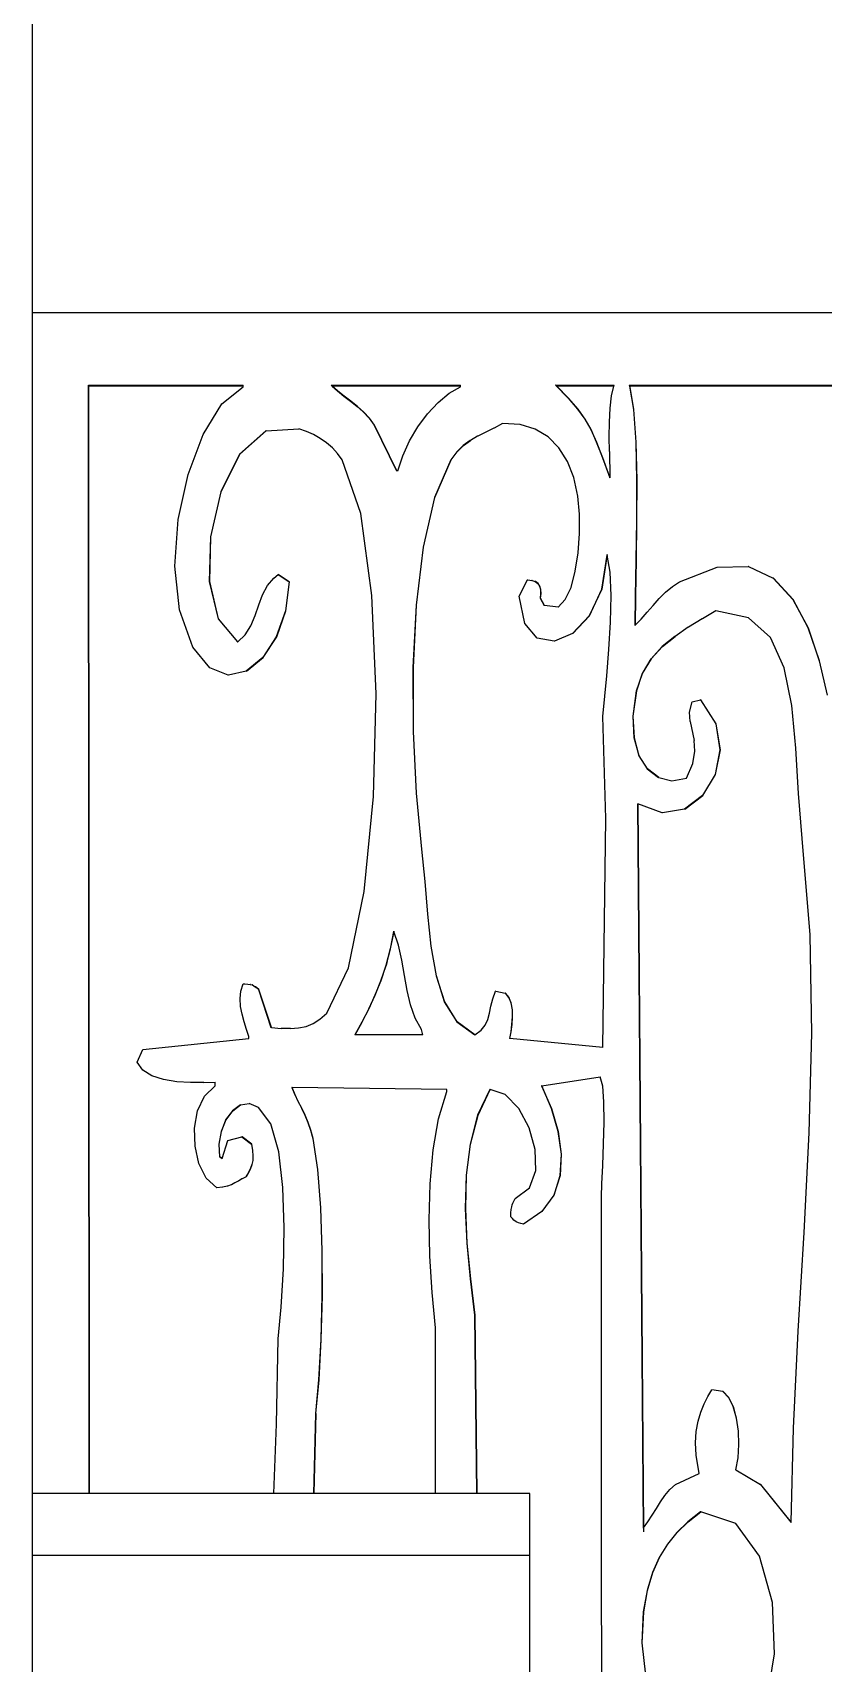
# Model space of a CAD drawing. Header units: inches. Extents: x 1397 to 20304, y -27267 to -746.
# Drawn here: x 14226.23 to 14232.6, y -21287.98 to -21274.86 of the extents above; entities that cross this region are included whole.
import ezdxf

# ---------------------------------------------------------------- set-up
doc = ezdxf.new("R2010")
doc.units = ezdxf.units.IN
doc.header["$LTSCALE"] = 17
doc.header["$MEASUREMENT"] = 0
doc.layers.add('25 BOT BAR', color=12, linetype='Continuous', lineweight=25)

msp = doc.modelspace()

# ---------------------------------------------------------------- linework, layer by layer
for p, q in [((14226.234, -21301.111), (14226.234, -21277.111)), ((14226.234, -21277.111), (14241.717, -21277.111)), ((14226.685, -21277.697), (14226.683, -21277.697)), ((14226.683, -21277.697), (14226.683, -21277.704)), ((14226.685, -21277.704), (14226.683, -21277.704)), ((14226.683, -21277.704), (14226.688, -21286.611)), ((14226.685, -21277.697), (14227.928, -21277.697)), ((14226.685, -21277.704), (14226.685, -21277.697)), ((14227.928, -21277.704), (14226.685, -21277.704)), ((14226.69, -21286.611), (14226.685, -21277.704)), ((14227.757, -21277.848), (14227.928, -21277.711)), ((14227.928, -21277.704), (14227.928, -21277.697)), ((14227.928, -21277.711), (14227.928, -21277.704)), ((14228.635, -21277.697), (14228.643, -21277.704)), ((14228.637, -21277.697), (14228.635, -21277.697)), ((14228.645, -21277.704), (14228.637, -21277.697)), ((14228.637, -21277.697), (14229.678, -21277.697)), ((14228.645, -21277.704), (14228.643, -21277.704)), ((14228.643, -21277.704), (14228.686, -21277.743)), ((14228.688, -21277.743), (14228.645, -21277.704)), ((14229.678, -21277.704), (14228.645, -21277.704)), ((14228.686, -21277.743), (14228.738, -21277.785)), ((14228.688, -21277.743), (14228.686, -21277.743)), ((14228.74, -21277.785), (14228.688, -21277.743)), ((14228.738, -21277.785), (14228.792, -21277.825)), ((14228.74, -21277.785), (14228.738, -21277.785)), ((14228.794, -21277.825), (14228.74, -21277.785)), ((14229.497, -21277.836), (14229.587, -21277.762)), ((14229.587, -21277.762), (14229.678, -21277.711)), ((14229.678, -21277.704), (14229.678, -21277.697)), ((14229.678, -21277.711), (14229.678, -21277.704)), ((14230.441, -21277.697), (14230.544, -21277.802)), ((14230.443, -21277.697), (14230.441, -21277.697)), ((14230.451, -21277.704), (14230.443, -21277.697)), ((14230.443, -21277.697), (14230.912, -21277.697)), ((14230.911, -21277.704), (14230.451, -21277.704)), ((14230.546, -21277.802), (14230.451, -21277.704)), ((14230.881, -21277.883), (14230.893, -21277.782)), ((14230.893, -21277.782), (14230.911, -21277.704)), ((14230.911, -21277.704), (14230.912, -21277.697)), ((14231.036, -21277.697), (14231.069, -21277.893)), ((14231.038, -21277.697), (14231.036, -21277.697)), ((14231.039, -21277.704), (14231.038, -21277.697)), ((14235.493, -21277.704), (14231.038, -21277.697)), ((14235.493, -21277.704), (14231.039, -21277.704)), ((14231.071, -21277.893), (14231.039, -21277.704)), ((14227.605, -21278.093), (14227.757, -21277.848)), ((14228.792, -21277.825), (14228.845, -21277.867)), ((14228.794, -21277.825), (14228.792, -21277.825)), ((14228.847, -21277.867), (14228.794, -21277.825)), ((14228.845, -21277.867), (14228.895, -21277.911)), ((14228.847, -21277.867), (14228.845, -21277.867)), ((14228.897, -21277.911), (14228.847, -21277.867)), ((14228.895, -21277.911), (14228.941, -21277.961)), ((14228.897, -21277.911), (14228.895, -21277.911)), ((14228.944, -21277.961), (14228.897, -21277.911)), ((14229.334, -21278.031), (14229.411, -21277.926)), ((14229.411, -21277.926), (14229.497, -21277.836)), ((14230.544, -21277.802), (14230.62, -21277.89)), ((14230.546, -21277.802), (14230.544, -21277.802)), ((14230.622, -21277.89), (14230.546, -21277.802)), ((14230.62, -21277.89), (14230.678, -21277.97)), ((14230.622, -21277.89), (14230.62, -21277.89)), ((14230.681, -21277.97), (14230.622, -21277.89)), ((14230.875, -21277.995), (14230.881, -21277.883)), ((14231.069, -21277.893), (14231.088, -21278.156)), ((14231.071, -21277.893), (14231.069, -21277.893)), ((14231.09, -21278.156), (14231.071, -21277.893)), ((14228.113, -21278.064), (14228.377, -21278.048)), ((14228.437, -21278.069), (14228.377, -21278.048)), ((14228.941, -21277.961), (14228.983, -21278.019)), ((14228.944, -21277.961), (14228.941, -21277.961)), ((14228.985, -21278.019), (14228.944, -21277.961)), ((14228.983, -21278.019), (14229.162, -21278.385)), ((14228.985, -21278.019), (14228.983, -21278.019)), ((14229.164, -21278.385), (14228.985, -21278.019)), ((14229.266, -21278.145), (14229.334, -21278.031)), ((14229.946, -21278.042), (14229.817, -21278.107)), ((14229.948, -21278.042), (14229.946, -21278.042)), ((14230.015, -21278.004), (14229.948, -21278.042)), ((14230.156, -21278.013), (14230.015, -21278.004)), ((14230.278, -21278.051), (14230.156, -21278.013)), ((14230.383, -21278.113), (14230.278, -21278.051)), ((14230.678, -21277.97), (14230.726, -21278.054)), ((14230.681, -21277.97), (14230.678, -21277.97)), ((14230.728, -21278.054), (14230.681, -21277.97)), ((14230.726, -21278.054), (14230.77, -21278.154)), ((14230.728, -21278.054), (14230.726, -21278.054)), ((14230.772, -21278.154), (14230.728, -21278.054)), ((14230.874, -21278.113), (14230.875, -21277.995)), ((14227.485, -21278.414), (14227.605, -21278.093)), ((14228.11, -21278.064), (14227.899, -21278.252)), ((14227.901, -21278.252), (14228.113, -21278.064)), ((14228.113, -21278.064), (14228.11, -21278.064)), ((14228.494, -21278.094), (14228.437, -21278.069)), ((14228.549, -21278.125), (14228.494, -21278.094)), ((14228.6, -21278.16), (14228.549, -21278.125)), ((14228.646, -21278.2), (14228.6, -21278.16)), ((14229.212, -21278.264), (14229.266, -21278.145)), ((14229.699, -21278.182), (14229.647, -21278.232)), ((14229.649, -21278.232), (14229.701, -21278.182)), ((14229.755, -21278.141), (14229.699, -21278.182)), ((14229.701, -21278.182), (14229.699, -21278.182)), ((14229.701, -21278.182), (14229.757, -21278.141)), ((14229.757, -21278.141), (14229.755, -21278.141)), ((14229.815, -21278.107), (14229.757, -21278.141)), ((14229.817, -21278.107), (14229.815, -21278.107)), ((14230.469, -21278.2), (14230.383, -21278.113)), ((14230.77, -21278.154), (14230.819, -21278.28)), ((14230.772, -21278.154), (14230.77, -21278.154)), ((14230.821, -21278.28), (14230.772, -21278.154)), ((14230.875, -21278.23), (14230.874, -21278.113)), ((14231.088, -21278.156), (14231.095, -21278.462)), ((14231.09, -21278.156), (14231.088, -21278.156)), ((14231.097, -21278.462), (14231.09, -21278.156)), ((14227.899, -21278.252), (14227.749, -21278.556)), ((14227.751, -21278.556), (14227.901, -21278.252)), ((14227.901, -21278.252), (14227.899, -21278.252)), ((14228.688, -21278.246), (14228.646, -21278.2)), ((14228.725, -21278.297), (14228.688, -21278.246)), ((14228.874, -21278.73), (14228.725, -21278.297)), ((14229.173, -21278.385), (14229.212, -21278.264)), ((14229.6, -21278.297), (14229.469, -21278.601)), ((14229.471, -21278.601), (14229.602, -21278.297)), ((14229.647, -21278.232), (14229.6, -21278.297)), ((14229.602, -21278.297), (14229.6, -21278.297)), ((14229.602, -21278.297), (14229.649, -21278.232)), ((14229.649, -21278.232), (14229.647, -21278.232)), ((14230.537, -21278.31), (14230.469, -21278.2)), ((14230.588, -21278.44), (14230.537, -21278.31)), ((14230.819, -21278.28), (14230.879, -21278.443)), ((14230.821, -21278.28), (14230.819, -21278.28)), ((14230.879, -21278.437), (14230.821, -21278.28)), ((14230.875, -21278.23), (14230.879, -21278.437)), ((14227.406, -21278.777), (14227.485, -21278.414)), ((14229.164, -21278.385), (14229.162, -21278.385)), ((14229.173, -21278.385), (14229.164, -21278.385)), ((14230.621, -21278.59), (14230.588, -21278.44)), ((14230.879, -21278.443), (14230.879, -21278.437)), ((14227.749, -21278.556), (14227.666, -21278.916)), ((14227.668, -21278.916), (14227.751, -21278.556)), ((14227.751, -21278.556), (14227.749, -21278.556)), ((14231.095, -21278.462), (14231.094, -21278.785)), ((14231.097, -21278.462), (14231.095, -21278.462)), ((14231.096, -21278.785), (14231.097, -21278.462)), ((14229.469, -21278.601), (14229.377, -21279)), ((14229.379, -21279), (14229.471, -21278.601)), ((14229.471, -21278.601), (14229.469, -21278.601)), ((14230.635, -21278.734), (14230.621, -21278.59)), ((14227.379, -21279.152), (14227.406, -21278.777)), ((14228.964, -21279.389), (14228.874, -21278.73)), ((14230.635, -21278.889), (14230.635, -21278.734)), ((14231.094, -21278.785), (14231.089, -21279.104)), ((14231.091, -21279.104), (14231.096, -21278.785)), ((14231.096, -21278.785), (14231.094, -21278.785)), ((14227.666, -21278.916), (14227.656, -21279.276)), ((14227.658, -21279.276), (14227.668, -21278.916)), ((14227.668, -21278.916), (14227.666, -21278.916)), ((14230.624, -21279.046), (14230.635, -21278.889)), ((14229.377, -21279), (14229.32, -21279.465)), ((14229.323, -21279.465), (14229.379, -21279)), ((14229.379, -21279), (14229.377, -21279)), ((14230.6, -21279.194), (14230.624, -21279.046)), ((14230.856, -21279.058), (14230.813, -21279.337)), ((14230.815, -21279.337), (14230.858, -21279.065)), ((14230.858, -21279.065), (14230.856, -21279.058)), ((14230.881, -21279.202), (14230.858, -21279.065)), ((14231.089, -21279.104), (14231.084, -21279.393)), ((14231.086, -21279.393), (14231.091, -21279.104)), ((14231.091, -21279.104), (14231.089, -21279.104)), ((14227.415, -21279.505), (14227.379, -21279.152)), ((14228.175, -21279.248), (14228.209, -21279.219)), ((14228.211, -21279.219), (14228.209, -21279.219)), ((14228.209, -21279.219), (14228.21, -21279.22)), ((14228.211, -21279.219), (14228.21, -21279.22)), ((14228.21, -21279.22), (14228.298, -21279.278)), ((14228.298, -21279.278), (14228.211, -21279.219)), ((14230.566, -21279.323), (14230.6, -21279.194)), ((14230.889, -21279.389), (14230.881, -21279.202)), ((14231.44, -21279.278), (14231.743, -21279.161)), ((14231.743, -21279.161), (14231.992, -21279.155)), ((14231.994, -21279.155), (14231.992, -21279.155)), ((14231.994, -21279.155), (14232.193, -21279.248)), ((14227.656, -21279.276), (14227.727, -21279.577)), ((14227.658, -21279.276), (14227.656, -21279.276)), ((14227.729, -21279.577), (14227.658, -21279.276)), ((14228.085, -21279.382), (14228.123, -21279.307)), ((14228.123, -21279.307), (14228.175, -21279.248)), ((14228.298, -21279.278), (14228.27, -21279.513)), ((14228.272, -21279.513), (14228.3, -21279.278)), ((14228.3, -21279.278), (14228.298, -21279.278)), ((14230.15, -21279.395), (14230.217, -21279.263)), ((14230.219, -21279.263), (14230.217, -21279.263)), ((14230.219, -21279.263), (14230.251, -21279.267)), ((14230.253, -21279.267), (14230.251, -21279.267)), ((14230.253, -21279.267), (14230.279, -21279.277)), ((14230.279, -21279.277), (14230.299, -21279.293)), ((14230.281, -21279.277), (14230.279, -21279.277)), ((14230.301, -21279.293), (14230.281, -21279.277)), ((14230.299, -21279.293), (14230.313, -21279.314)), ((14230.301, -21279.293), (14230.299, -21279.293)), ((14230.315, -21279.314), (14230.301, -21279.293)), ((14230.313, -21279.314), (14230.321, -21279.34)), ((14230.315, -21279.314), (14230.313, -21279.314)), ((14230.323, -21279.34), (14230.315, -21279.314)), ((14230.322, -21279.372), (14230.318, -21279.409)), ((14230.32, -21279.409), (14230.324, -21279.372)), ((14230.321, -21279.34), (14230.322, -21279.372)), ((14230.323, -21279.34), (14230.321, -21279.34)), ((14230.324, -21279.372), (14230.322, -21279.372)), ((14230.324, -21279.372), (14230.323, -21279.34)), ((14230.52, -21279.422), (14230.566, -21279.323)), ((14230.813, -21279.337), (14230.713, -21279.551)), ((14230.715, -21279.551), (14230.815, -21279.337)), ((14230.815, -21279.337), (14230.813, -21279.337)), ((14231.276, -21279.414), (14231.327, -21279.363)), ((14231.327, -21279.363), (14231.382, -21279.317)), ((14231.382, -21279.317), (14231.44, -21279.278)), ((14232.193, -21279.248), (14232.351, -21279.42)), ((14232.195, -21279.248), (14232.193, -21279.248)), ((14232.353, -21279.42), (14232.195, -21279.248)), ((14227.524, -21279.805), (14227.415, -21279.505)), ((14228.024, -21279.55), (14228.054, -21279.464)), ((14228.054, -21279.464), (14228.085, -21279.382)), ((14228.997, -21280.179), (14228.964, -21279.389)), ((14229.32, -21279.465), (14229.295, -21279.968)), ((14229.297, -21279.968), (14229.323, -21279.465)), ((14229.323, -21279.465), (14229.32, -21279.465)), ((14230.194, -21279.614), (14230.15, -21279.395)), ((14230.318, -21279.409), (14230.351, -21279.468)), ((14230.32, -21279.409), (14230.318, -21279.409)), ((14230.354, -21279.468), (14230.32, -21279.409)), ((14230.354, -21279.468), (14230.351, -21279.468)), ((14230.464, -21279.483), (14230.354, -21279.468)), ((14230.464, -21279.483), (14230.52, -21279.422)), ((14230.884, -21279.602), (14230.889, -21279.389)), ((14231.084, -21279.393), (14231.081, -21279.629)), ((14231.083, -21279.627), (14231.086, -21279.393)), ((14231.086, -21279.393), (14231.084, -21279.393)), ((14231.178, -21279.523), (14231.226, -21279.468)), ((14231.226, -21279.468), (14231.276, -21279.414)), ((14232.351, -21279.42), (14232.473, -21279.648)), ((14232.353, -21279.42), (14232.351, -21279.42)), ((14232.475, -21279.648), (14232.353, -21279.42)), ((14227.727, -21279.577), (14227.883, -21279.761)), ((14227.729, -21279.577), (14227.727, -21279.577)), ((14227.884, -21279.76), (14227.729, -21279.577)), ((14227.945, -21279.704), (14227.99, -21279.632)), ((14227.99, -21279.632), (14228.024, -21279.55)), ((14228.27, -21279.513), (14228.195, -21279.722)), ((14228.198, -21279.722), (14228.272, -21279.513)), ((14228.272, -21279.513), (14228.27, -21279.513)), ((14230.295, -21279.731), (14230.194, -21279.614)), ((14230.713, -21279.551), (14230.577, -21279.693)), ((14230.58, -21279.693), (14230.715, -21279.551)), ((14230.715, -21279.551), (14230.713, -21279.551)), ((14230.871, -21279.823), (14230.884, -21279.602)), ((14231.081, -21279.629), (14231.083, -21279.627)), ((14231.083, -21279.627), (14231.13, -21279.578)), ((14231.13, -21279.578), (14231.178, -21279.523)), ((14231.622, -21279.577), (14231.512, -21279.644)), ((14231.625, -21279.577), (14231.622, -21279.577)), ((14231.731, -21279.512), (14231.625, -21279.577)), ((14231.995, -21279.567), (14231.731, -21279.512)), ((14232.172, -21279.726), (14231.995, -21279.567)), ((14227.883, -21279.761), (14227.884, -21279.76)), ((14227.884, -21279.76), (14227.945, -21279.704)), ((14228.195, -21279.722), (14228.086, -21279.888)), ((14228.088, -21279.888), (14228.198, -21279.722)), ((14228.198, -21279.722), (14228.195, -21279.722)), ((14230.431, -21279.755), (14230.295, -21279.731)), ((14230.433, -21279.755), (14230.431, -21279.755)), ((14230.577, -21279.693), (14230.433, -21279.755)), ((14230.58, -21279.693), (14230.577, -21279.693)), ((14231.401, -21279.717), (14231.299, -21279.8)), ((14231.301, -21279.8), (14231.403, -21279.717)), ((14231.403, -21279.717), (14231.401, -21279.717)), ((14231.51, -21279.644), (14231.403, -21279.717)), ((14231.512, -21279.644), (14231.51, -21279.644)), ((14232.282, -21279.969), (14232.172, -21279.726)), ((14232.473, -21279.648), (14232.563, -21279.913)), ((14232.475, -21279.648), (14232.473, -21279.648)), ((14232.565, -21279.913), (14232.475, -21279.648)), ((14227.661, -21279.97), (14227.524, -21279.805)), ((14228.086, -21279.888), (14227.953, -21279.996)), ((14227.956, -21279.996), (14228.088, -21279.888)), ((14228.088, -21279.888), (14228.086, -21279.888)), ((14230.853, -21280.035), (14230.871, -21279.823)), ((14231.21, -21279.899), (14231.139, -21280.016)), ((14231.141, -21280.016), (14231.212, -21279.899)), ((14231.299, -21279.8), (14231.21, -21279.899)), ((14231.212, -21279.899), (14231.21, -21279.899)), ((14231.212, -21279.899), (14231.301, -21279.8)), ((14231.301, -21279.8), (14231.299, -21279.8)), ((14227.808, -21280.028), (14227.661, -21279.97)), ((14227.81, -21280.028), (14227.808, -21280.028)), ((14227.809, -21280.028), (14227.81, -21280.028)), ((14227.953, -21279.996), (14227.81, -21280.028)), ((14227.956, -21279.996), (14227.953, -21279.996)), ((14229.295, -21279.968), (14229.296, -21280.482)), ((14229.297, -21279.968), (14229.295, -21279.968)), ((14229.298, -21280.482), (14229.297, -21279.968)), ((14231.139, -21280.016), (14231.092, -21280.156)), ((14231.094, -21280.156), (14231.141, -21280.016)), ((14231.141, -21280.016), (14231.139, -21280.016)), ((14232.342, -21280.273), (14232.282, -21279.969)), ((14232.563, -21279.913), (14232.628, -21280.191)), ((14232.565, -21279.913), (14232.563, -21279.913)), ((14232.63, -21280.191), (14232.565, -21279.913)), ((14230.823, -21280.361), (14230.853, -21280.035)), ((14231.092, -21280.156), (14231.064, -21280.359)), ((14231.067, -21280.359), (14231.094, -21280.156)), ((14231.094, -21280.156), (14231.092, -21280.156)), ((14228.976, -21281.004), (14228.997, -21280.179)), ((14231.52, -21280.326), (14231.541, -21280.244)), ((14231.541, -21280.244), (14231.608, -21280.229)), ((14231.61, -21280.229), (14231.608, -21280.229)), ((14231.608, -21280.229), (14231.731, -21280.421)), ((14231.61, -21280.229), (14231.608, -21280.23)), ((14231.733, -21280.421), (14231.61, -21280.229)), ((14232.374, -21280.617), (14232.342, -21280.273)), ((14230.845, -21281.181), (14230.823, -21280.361)), ((14231.064, -21280.359), (14231.073, -21280.534)), ((14231.067, -21280.359), (14231.064, -21280.359)), ((14231.075, -21280.534), (14231.067, -21280.359)), ((14231.524, -21280.402), (14231.52, -21280.326)), ((14231.524, -21280.402), (14231.557, -21280.555)), ((14231.733, -21280.421), (14231.731, -21280.421)), ((14231.731, -21280.421), (14231.765, -21280.629)), ((14231.767, -21280.629), (14231.733, -21280.421)), ((14229.296, -21280.482), (14229.32, -21280.979)), ((14229.298, -21280.482), (14229.296, -21280.482)), ((14229.323, -21280.979), (14229.298, -21280.482)), ((14231.075, -21280.534), (14231.073, -21280.534)), ((14231.073, -21280.534), (14231.113, -21280.677)), ((14231.115, -21280.677), (14231.075, -21280.534)), ((14231.115, -21280.677), (14231.113, -21280.677)), ((14231.113, -21280.677), (14231.18, -21280.784)), ((14231.182, -21280.784), (14231.115, -21280.677)), ((14231.547, -21280.741), (14231.563, -21280.641)), ((14231.563, -21280.641), (14231.557, -21280.555)), ((14231.765, -21280.629), (14231.725, -21280.829)), ((14231.728, -21280.829), (14231.767, -21280.629)), ((14231.767, -21280.629), (14231.765, -21280.629)), ((14232.396, -21280.981), (14232.374, -21280.617)), ((14231.182, -21280.784), (14231.18, -21280.784)), ((14231.18, -21280.784), (14231.269, -21280.853)), ((14231.272, -21280.853), (14231.182, -21280.784)), ((14231.496, -21280.859), (14231.547, -21280.741)), ((14231.272, -21280.853), (14231.269, -21280.853)), ((14231.272, -21280.853), (14231.376, -21280.879)), ((14231.376, -21280.879), (14231.496, -21280.859)), ((14231.725, -21280.829), (14231.625, -21280.996)), ((14231.628, -21280.996), (14231.728, -21280.829)), ((14231.728, -21280.829), (14231.725, -21280.829)), ((14228.901, -21281.77), (14228.976, -21281.004)), ((14229.32, -21280.979), (14229.364, -21281.43)), ((14229.323, -21280.979), (14229.32, -21280.979)), ((14229.366, -21281.43), (14229.323, -21280.979)), ((14231.103, -21281.064), (14231.148, -21286.89)), ((14231.105, -21281.064), (14231.103, -21281.064)), ((14231.15, -21286.887), (14231.105, -21281.064)), ((14231.3, -21281.137), (14231.105, -21281.064)), ((14231.625, -21280.996), (14231.479, -21281.107)), ((14231.481, -21281.107), (14231.628, -21280.996)), ((14231.628, -21280.996), (14231.625, -21280.996)), ((14232.427, -21281.342), (14232.396, -21280.981)), ((14230.823, -21283.025), (14230.845, -21281.181)), ((14231.303, -21281.137), (14231.3, -21281.137)), ((14231.479, -21281.107), (14231.303, -21281.137)), ((14231.481, -21281.107), (14231.479, -21281.107)), ((14232.49, -21282.117), (14232.427, -21281.342)), ((14229.364, -21281.43), (14229.39, -21281.688)), ((14229.366, -21281.43), (14229.364, -21281.43)), ((14229.392, -21281.688), (14229.366, -21281.43)), ((14229.39, -21281.688), (14229.412, -21281.952)), ((14229.392, -21281.688), (14229.39, -21281.688)), ((14229.414, -21281.952), (14229.392, -21281.688)), ((14228.776, -21282.383), (14228.901, -21281.77)), ((14229.412, -21281.952), (14229.439, -21282.21)), ((14229.414, -21281.952), (14229.412, -21281.952)), ((14229.441, -21282.21), (14229.414, -21281.952)), ((14229.114, -21282.231), (14229.141, -21282.092)), ((14229.14, -21282.088), (14229.127, -21282.155)), ((14229.141, -21282.092), (14229.127, -21282.155)), ((14229.141, -21282.092), (14229.14, -21282.088)), ((14229.177, -21282.202), (14229.141, -21282.092)), ((14232.504, -21282.909), (14232.49, -21282.117)), ((14229.078, -21282.364), (14229.114, -21282.231)), ((14229.111, -21282.231), (14229.093, -21282.302)), ((14229.127, -21282.155), (14229.111, -21282.231)), ((14229.114, -21282.231), (14229.111, -21282.231)), ((14229.204, -21282.322), (14229.177, -21282.202)), ((14229.439, -21282.21), (14229.48, -21282.449)), ((14229.441, -21282.21), (14229.439, -21282.21)), ((14229.483, -21282.449), (14229.441, -21282.21)), ((14228.601, -21282.747), (14228.776, -21282.383)), ((14229.076, -21282.364), (14229.035, -21282.487)), ((14229.037, -21282.487), (14229.078, -21282.364)), ((14229.093, -21282.302), (14229.076, -21282.364)), ((14229.078, -21282.364), (14229.076, -21282.364)), ((14229.093, -21282.302), (14229.078, -21282.364)), ((14229.226, -21282.445), (14229.204, -21282.322)), ((14227.91, -21282.57), (14227.928, -21282.513)), ((14227.928, -21282.513), (14227.941, -21282.513)), ((14227.941, -21282.513), (14227.965, -21282.514)), ((14227.967, -21282.514), (14227.965, -21282.514)), ((14227.967, -21282.514), (14227.984, -21282.517)), ((14227.987, -21282.517), (14227.984, -21282.517)), ((14227.987, -21282.517), (14228, -21282.521)), ((14228.002, -21282.521), (14228, -21282.521)), ((14228.002, -21282.521), (14228.013, -21282.527)), ((14229.035, -21282.487), (14228.988, -21282.604)), ((14228.991, -21282.604), (14229.037, -21282.487)), ((14229.037, -21282.487), (14229.035, -21282.487)), ((14229.248, -21282.566), (14229.226, -21282.445)), ((14229.48, -21282.449), (14229.547, -21282.656)), ((14229.483, -21282.449), (14229.48, -21282.449)), ((14229.549, -21282.656), (14229.483, -21282.449)), ((14227.904, -21282.631), (14227.91, -21282.57)), ((14227.907, -21282.694), (14227.904, -21282.631)), ((14228.015, -21282.527), (14228.013, -21282.527)), ((14228.015, -21282.527), (14228.025, -21282.535)), ((14228.025, -21282.535), (14228.037, -21282.545)), ((14228.027, -21282.535), (14228.025, -21282.535)), ((14228.039, -21282.545), (14228.027, -21282.535)), ((14228.037, -21282.545), (14228.051, -21282.557)), ((14228.039, -21282.545), (14228.037, -21282.545)), ((14228.054, -21282.557), (14228.039, -21282.545)), ((14228.051, -21282.557), (14228.152, -21282.864)), ((14228.054, -21282.557), (14228.051, -21282.557)), ((14228.155, -21282.864), (14228.054, -21282.557)), ((14228.988, -21282.604), (14228.938, -21282.714)), ((14228.94, -21282.714), (14228.991, -21282.604)), ((14228.991, -21282.604), (14228.988, -21282.604)), ((14229.275, -21282.681), (14229.248, -21282.566)), ((14229.921, -21282.693), (14229.936, -21282.634)), ((14229.936, -21282.634), (14229.959, -21282.571)), ((14229.961, -21282.571), (14229.959, -21282.571)), ((14229.961, -21282.571), (14230.037, -21282.586)), ((14230.037, -21282.586), (14230.065, -21282.621)), ((14230.04, -21282.586), (14230.037, -21282.586)), ((14230.067, -21282.621), (14230.04, -21282.586)), ((14230.065, -21282.621), (14230.083, -21282.666)), ((14230.067, -21282.621), (14230.065, -21282.621)), ((14230.085, -21282.666), (14230.067, -21282.621)), ((14227.919, -21282.757), (14227.907, -21282.694)), ((14227.935, -21282.819), (14227.919, -21282.757)), ((14228.546, -21282.797), (14228.601, -21282.747)), ((14228.938, -21282.714), (14228.883, -21282.82)), ((14228.885, -21282.82), (14228.94, -21282.714)), ((14228.94, -21282.714), (14228.938, -21282.714)), ((14229.312, -21282.787), (14229.275, -21282.681)), ((14229.547, -21282.656), (14229.647, -21282.818)), ((14229.549, -21282.656), (14229.547, -21282.656)), ((14229.649, -21282.818), (14229.549, -21282.656)), ((14229.897, -21282.798), (14229.91, -21282.747)), ((14229.91, -21282.747), (14229.921, -21282.693)), ((14230.083, -21282.666), (14230.092, -21282.72)), ((14230.085, -21282.666), (14230.083, -21282.666)), ((14230.094, -21282.72), (14230.085, -21282.666)), ((14230.093, -21282.778), (14230.089, -21282.838)), ((14230.091, -21282.838), (14230.095, -21282.778)), ((14230.092, -21282.72), (14230.093, -21282.778)), ((14230.094, -21282.72), (14230.092, -21282.72)), ((14230.095, -21282.778), (14230.093, -21282.778)), ((14230.095, -21282.778), (14230.094, -21282.72)), ((14227.954, -21282.88), (14227.935, -21282.819)), ((14227.973, -21282.937), (14227.954, -21282.88)), ((14228.155, -21282.864), (14228.152, -21282.864)), ((14228.155, -21282.864), (14228.234, -21282.87)), ((14228.237, -21282.87), (14228.234, -21282.87)), ((14228.308, -21282.872), (14228.237, -21282.87)), ((14228.308, -21282.872), (14228.374, -21282.867)), ((14228.374, -21282.867), (14228.434, -21282.855)), ((14228.434, -21282.855), (14228.491, -21282.832)), ((14228.491, -21282.832), (14228.546, -21282.797)), ((14228.883, -21282.82), (14228.826, -21282.923)), ((14228.828, -21282.923), (14228.885, -21282.82)), ((14228.885, -21282.82), (14228.883, -21282.82)), ((14229.364, -21282.879), (14229.312, -21282.787)), ((14229.375, -21282.923), (14229.364, -21282.879)), ((14229.647, -21282.818), (14229.791, -21282.923)), ((14229.649, -21282.818), (14229.647, -21282.818)), ((14229.792, -21282.922), (14229.649, -21282.818)), ((14229.792, -21282.922), (14229.843, -21282.886)), ((14229.843, -21282.886), (14229.876, -21282.844)), ((14229.876, -21282.844), (14229.897, -21282.798)), ((14230.081, -21282.897), (14230.071, -21282.952)), ((14230.073, -21282.952), (14230.084, -21282.897)), ((14230.089, -21282.838), (14230.081, -21282.897)), ((14230.084, -21282.897), (14230.081, -21282.897)), ((14230.084, -21282.897), (14230.091, -21282.838)), ((14230.091, -21282.838), (14230.089, -21282.838)), ((14232.483, -21283.71), (14232.504, -21282.909)), ((14227.075, -21283.142), (14227.12, -21283.04)), ((14227.12, -21283.04), (14227.973, -21282.952)), ((14227.973, -21282.952), (14227.973, -21282.937)), ((14228.828, -21282.923), (14228.826, -21282.923)), ((14229.375, -21282.923), (14228.828, -21282.923)), ((14229.791, -21282.923), (14229.792, -21282.922)), ((14230.073, -21282.952), (14230.071, -21282.952)), ((14230.823, -21283.025), (14230.073, -21282.952)), ((14227.12, -21283.207), (14227.075, -21283.142)), ((14227.194, -21283.252), (14227.12, -21283.207)), ((14227.288, -21283.282), (14227.194, -21283.252)), ((14227.394, -21283.299), (14227.288, -21283.282)), ((14227.504, -21283.306), (14227.394, -21283.299)), ((14227.61, -21283.306), (14227.504, -21283.306)), ((14227.612, -21283.306), (14227.61, -21283.306)), ((14227.612, -21283.306), (14227.704, -21283.303)), ((14227.704, -21283.333), (14227.704, -21283.303)), ((14230.331, -21283.333), (14230.8, -21283.259)), ((14230.821, -21283.334), (14230.8, -21283.259)), ((14227.562, -21283.534), (14227.617, -21283.415)), ((14227.617, -21283.415), (14227.704, -21283.333)), ((14228.321, -21283.347), (14228.344, -21283.404)), ((14228.323, -21283.347), (14228.321, -21283.347)), ((14228.346, -21283.404), (14228.323, -21283.347)), ((14229.566, -21283.362), (14228.323, -21283.347)), ((14228.344, -21283.404), (14228.37, -21283.459)), ((14228.346, -21283.404), (14228.344, -21283.404)), ((14228.372, -21283.459), (14228.346, -21283.404)), ((14229.501, -21283.597), (14229.566, -21283.377)), ((14229.566, -21283.377), (14229.566, -21283.362)), ((14229.914, -21283.362), (14229.815, -21283.569)), ((14229.818, -21283.569), (14229.916, -21283.362)), ((14229.916, -21283.362), (14229.914, -21283.362)), ((14230.037, -21283.403), (14229.916, -21283.362)), ((14230.146, -21283.514), (14230.037, -21283.403)), ((14230.331, -21283.333), (14230.329, -21283.333)), ((14230.329, -21283.333), (14230.408, -21283.514)), ((14230.41, -21283.514), (14230.331, -21283.333)), ((14230.831, -21283.462), (14230.821, -21283.334)), ((14227.537, -21283.673), (14227.562, -21283.534)), ((14227.841, -21283.533), (14227.788, -21283.607)), ((14227.79, -21283.607), (14227.844, -21283.533)), ((14227.906, -21283.485), (14227.841, -21283.533)), ((14227.844, -21283.533), (14227.841, -21283.533)), ((14227.844, -21283.533), (14227.908, -21283.485)), ((14227.908, -21283.485), (14227.906, -21283.485)), ((14227.908, -21283.485), (14227.977, -21283.474)), ((14228.051, -21283.508), (14227.977, -21283.474)), ((14228.15, -21283.639), (14228.051, -21283.508)), ((14228.37, -21283.459), (14228.397, -21283.513)), ((14228.372, -21283.459), (14228.37, -21283.459)), ((14228.399, -21283.513), (14228.372, -21283.459)), ((14228.397, -21283.513), (14228.424, -21283.569)), ((14228.399, -21283.513), (14228.397, -21283.513)), ((14228.426, -21283.569), (14228.399, -21283.513)), ((14228.424, -21283.569), (14228.449, -21283.628)), ((14228.426, -21283.569), (14228.424, -21283.569)), ((14228.451, -21283.628), (14228.426, -21283.569)), ((14229.815, -21283.569), (14229.754, -21283.801)), ((14229.756, -21283.801), (14229.818, -21283.569)), ((14229.818, -21283.569), (14229.815, -21283.569)), ((14230.23, -21283.669), (14230.146, -21283.514)), ((14230.41, -21283.514), (14230.408, -21283.514)), ((14230.408, -21283.514), (14230.462, -21283.699)), ((14230.464, -21283.699), (14230.41, -21283.514)), ((14230.832, -21283.624), (14230.831, -21283.462)), ((14227.541, -21283.819), (14227.537, -21283.673)), ((14227.75, -21283.7), (14227.732, -21283.802)), ((14227.734, -21283.802), (14227.753, -21283.7)), ((14227.788, -21283.607), (14227.75, -21283.7)), ((14227.753, -21283.7), (14227.75, -21283.7)), ((14227.753, -21283.7), (14227.79, -21283.607)), ((14227.79, -21283.607), (14227.788, -21283.607)), ((14228.214, -21283.863), (14228.15, -21283.639)), ((14228.449, -21283.628), (14228.471, -21283.69)), ((14228.451, -21283.628), (14228.449, -21283.628)), ((14228.473, -21283.69), (14228.451, -21283.628)), ((14228.471, -21283.69), (14228.489, -21283.757)), ((14228.473, -21283.69), (14228.471, -21283.69)), ((14228.491, -21283.757), (14228.473, -21283.69)), ((14229.458, -21283.848), (14229.501, -21283.597)), ((14230.279, -21283.844), (14230.23, -21283.669)), ((14230.464, -21283.699), (14230.462, -21283.699)), ((14230.462, -21283.699), (14230.487, -21283.882)), ((14230.49, -21283.882), (14230.464, -21283.699)), ((14230.828, -21283.8), (14230.832, -21283.624)), ((14227.572, -21283.958), (14227.541, -21283.819)), ((14227.732, -21283.802), (14227.737, -21283.904)), ((14227.734, -21283.802), (14227.732, -21283.802)), ((14227.74, -21283.904), (14227.734, -21283.802)), ((14227.76, -21283.917), (14227.805, -21283.772)), ((14227.805, -21283.772), (14227.917, -21283.742)), ((14227.917, -21283.742), (14227.995, -21283.801)), ((14227.919, -21283.742), (14227.917, -21283.742)), ((14227.998, -21283.801), (14227.919, -21283.742)), ((14227.995, -21283.801), (14228.004, -21283.853)), ((14227.998, -21283.801), (14227.995, -21283.801)), ((14228.006, -21283.853), (14227.998, -21283.801)), ((14228.489, -21283.757), (14228.527, -21284.006)), ((14228.491, -21283.757), (14228.489, -21283.757)), ((14228.529, -21284.006), (14228.491, -21283.757)), ((14229.754, -21283.801), (14229.722, -21284.052)), ((14229.725, -21284.052), (14229.756, -21283.801)), ((14229.756, -21283.801), (14229.754, -21283.801)), ((14230.821, -21283.972), (14230.828, -21283.8)), ((14232.442, -21284.512), (14232.483, -21283.71)), ((14227.631, -21284.074), (14227.572, -21283.958)), ((14227.74, -21283.904), (14227.737, -21283.904)), ((14227.76, -21283.917), (14227.74, -21283.904)), ((14227.74, -21283.904), (14227.76, -21283.918)), ((14227.76, -21283.918), (14227.76, -21283.917)), ((14227.999, -21283.965), (14227.987, -21283.996)), ((14227.989, -21283.996), (14228.001, -21283.965)), ((14228.005, -21283.932), (14227.999, -21283.965)), ((14228.001, -21283.965), (14227.999, -21283.965)), ((14228.001, -21283.965), (14228.008, -21283.932)), ((14228.004, -21283.853), (14228.007, -21283.896)), ((14228.006, -21283.853), (14228.004, -21283.853)), ((14228.007, -21283.896), (14228.005, -21283.932)), ((14228.008, -21283.932), (14228.005, -21283.932)), ((14228.009, -21283.896), (14228.006, -21283.853)), ((14228.009, -21283.896), (14228.007, -21283.896)), ((14228.008, -21283.932), (14228.009, -21283.896)), ((14228.248, -21284.151), (14228.214, -21283.863)), ((14229.433, -21284.122), (14229.458, -21283.848)), ((14230.283, -21284.014), (14230.279, -21283.844)), ((14230.487, -21283.882), (14230.478, -21284.055)), ((14230.48, -21284.055), (14230.49, -21283.882)), ((14230.49, -21283.882), (14230.487, -21283.882)), ((14227.715, -21284.152), (14227.631, -21284.074)), ((14227.917, -21284.081), (14227.89, -21284.098)), ((14227.919, -21284.081), (14227.917, -21284.081)), ((14227.951, -21284.065), (14227.919, -21284.081)), ((14227.971, -21284.029), (14227.951, -21284.065)), ((14227.953, -21284.065), (14227.951, -21284.065)), ((14227.953, -21284.065), (14227.973, -21284.029)), ((14227.987, -21283.996), (14227.971, -21284.029)), ((14227.973, -21284.029), (14227.971, -21284.029)), ((14227.973, -21284.029), (14227.989, -21283.996)), ((14227.989, -21283.996), (14227.987, -21283.996)), ((14228.527, -21284.006), (14228.551, -21284.314)), ((14228.529, -21284.006), (14228.527, -21284.006)), ((14228.553, -21284.314), (14228.529, -21284.006)), ((14229.722, -21284.052), (14229.716, -21284.32)), ((14229.718, -21284.32), (14229.725, -21284.052)), ((14229.725, -21284.052), (14229.722, -21284.052)), ((14230.232, -21284.154), (14230.283, -21284.014)), ((14230.478, -21284.055), (14230.427, -21284.211)), ((14230.43, -21284.211), (14230.48, -21284.055)), ((14230.48, -21284.055), (14230.478, -21284.055)), ((14230.814, -21284.12), (14230.821, -21283.972)), ((14227.717, -21284.152), (14227.715, -21284.152)), ((14227.761, -21284.148), (14227.717, -21284.152)), ((14227.764, -21284.148), (14227.761, -21284.148)), ((14227.799, -21284.14), (14227.764, -21284.148)), ((14227.802, -21284.14), (14227.799, -21284.14)), ((14227.831, -21284.128), (14227.802, -21284.14)), ((14227.834, -21284.128), (14227.831, -21284.128)), ((14227.86, -21284.114), (14227.834, -21284.128)), ((14227.862, -21284.114), (14227.86, -21284.114)), ((14227.888, -21284.098), (14227.862, -21284.114)), ((14227.89, -21284.098), (14227.888, -21284.098)), ((14228.259, -21284.475), (14228.248, -21284.151)), ((14229.425, -21284.409), (14229.433, -21284.122)), ((14230.116, -21284.24), (14230.232, -21284.154)), ((14230.427, -21284.211), (14230.331, -21284.343)), ((14230.333, -21284.343), (14230.43, -21284.211)), ((14230.43, -21284.211), (14230.427, -21284.211)), ((14230.811, -21284.226), (14230.814, -21284.12)), ((14230.811, -21287.08), (14230.811, -21284.226)), ((14228.551, -21284.314), (14228.562, -21284.66)), ((14228.553, -21284.314), (14228.551, -21284.314)), ((14228.565, -21284.66), (14228.553, -21284.314)), ((14229.718, -21284.32), (14229.716, -21284.32)), ((14229.716, -21284.32), (14229.729, -21284.599)), ((14229.731, -21284.599), (14229.718, -21284.32)), ((14230.082, -21284.387), (14230.083, -21284.353)), ((14230.083, -21284.353), (14230.085, -21284.328)), ((14230.085, -21284.328), (14230.089, -21284.307)), ((14230.089, -21284.307), (14230.093, -21284.29)), ((14230.093, -21284.29), (14230.099, -21284.275)), ((14230.099, -21284.275), (14230.107, -21284.259)), ((14230.107, -21284.259), (14230.116, -21284.24)), ((14230.331, -21284.343), (14230.185, -21284.445)), ((14230.333, -21284.343), (14230.331, -21284.343)), ((14228.252, -21284.805), (14228.259, -21284.475)), ((14229.431, -21284.703), (14229.425, -21284.409)), ((14230.095, -21284.4), (14230.082, -21284.387)), ((14230.107, -21284.412), (14230.095, -21284.4)), ((14230.118, -21284.421), (14230.107, -21284.412)), ((14230.129, -21284.429), (14230.118, -21284.421)), ((14230.143, -21284.435), (14230.129, -21284.429)), ((14230.161, -21284.441), (14230.143, -21284.435)), ((14230.183, -21284.445), (14230.161, -21284.441)), ((14230.185, -21284.445), (14230.183, -21284.445)), ((14229.731, -21284.599), (14229.729, -21284.599)), ((14229.729, -21284.599), (14229.756, -21284.886)), ((14229.758, -21284.886), (14229.731, -21284.599)), ((14232.395, -21285.307), (14232.442, -21284.512)), ((14228.562, -21284.66), (14228.563, -21285.021)), ((14228.565, -21284.66), (14228.562, -21284.66)), ((14228.565, -21285.021), (14228.565, -21284.66)), ((14229.449, -21284.996), (14229.431, -21284.703)), ((14228.233, -21285.112), (14228.252, -21284.805)), ((14229.476, -21285.28), (14229.449, -21284.996)), ((14229.756, -21284.886), (14229.791, -21285.177)), ((14229.758, -21284.886), (14229.756, -21284.886)), ((14229.793, -21285.177), (14229.758, -21284.886)), ((14228.209, -21285.367), (14228.233, -21285.112)), ((14228.563, -21285.021), (14228.554, -21285.374)), ((14228.556, -21285.374), (14228.565, -21285.021)), ((14228.565, -21285.021), (14228.563, -21285.021)), ((14229.791, -21285.177), (14229.807, -21286.611)), ((14229.793, -21285.177), (14229.791, -21285.177)), ((14229.809, -21286.611), (14229.793, -21285.177)), ((14228.197, -21286.055), (14228.209, -21285.367)), ((14228.554, -21285.374), (14228.536, -21285.697)), ((14228.538, -21285.697), (14228.556, -21285.374)), ((14228.556, -21285.374), (14228.554, -21285.374)), ((14229.477, -21286.611), (14229.476, -21285.28)), ((14232.355, -21286.087), (14232.395, -21285.307)), ((14228.536, -21285.697), (14228.511, -21285.968)), ((14228.514, -21285.968), (14228.538, -21285.697)), ((14228.538, -21285.697), (14228.536, -21285.697)), ((14231.667, -21285.831), (14231.698, -21285.777)), ((14231.7, -21285.777), (14231.698, -21285.777)), ((14231.788, -21285.792), (14231.7, -21285.777)), ((14231.79, -21285.792), (14231.788, -21285.792)), ((14231.788, -21285.792), (14231.834, -21285.84)), ((14231.836, -21285.84), (14231.79, -21285.792)), ((14231.61, -21285.957), (14231.637, -21285.89)), ((14231.637, -21285.89), (14231.667, -21285.831)), ((14231.836, -21285.84), (14231.834, -21285.84)), ((14231.834, -21285.84), (14231.87, -21285.913)), ((14231.872, -21285.913), (14231.836, -21285.84)), ((14231.872, -21285.913), (14231.87, -21285.913)), ((14231.87, -21285.913), (14231.896, -21286.005)), ((14231.898, -21286.005), (14231.872, -21285.913)), ((14228.176, -21286.611), (14228.197, -21286.055)), ((14228.511, -21285.968), (14228.494, -21286.611)), ((14228.514, -21285.968), (14228.496, -21286.611)), ((14228.514, -21285.968), (14228.511, -21285.968)), ((14231.573, -21286.112), (14231.588, -21286.03)), ((14231.588, -21286.03), (14231.61, -21285.957)), ((14231.898, -21286.005), (14231.896, -21286.005)), ((14231.896, -21286.005), (14231.911, -21286.109)), ((14231.913, -21286.109), (14231.898, -21286.005)), ((14231.568, -21286.203), (14231.573, -21286.112)), ((14231.913, -21286.109), (14231.911, -21286.109)), ((14231.911, -21286.109), (14231.915, -21286.217)), ((14231.917, -21286.217), (14231.913, -21286.109)), ((14232.337, -21286.843), (14232.355, -21286.087)), ((14231.574, -21286.304), (14231.568, -21286.203)), ((14231.597, -21286.451), (14231.574, -21286.304)), ((14231.908, -21286.324), (14231.889, -21286.421)), ((14231.891, -21286.421), (14231.91, -21286.324)), ((14231.915, -21286.217), (14231.908, -21286.324)), ((14231.91, -21286.324), (14231.908, -21286.324)), ((14231.91, -21286.324), (14231.917, -21286.217)), ((14231.917, -21286.217), (14231.915, -21286.217)), ((14231.406, -21286.539), (14231.597, -21286.451)), ((14231.891, -21286.421), (14231.889, -21286.421)), ((14231.891, -21286.421), (14232.091, -21286.539)), ((14231.322, -21286.627), (14231.362, -21286.58)), ((14231.362, -21286.58), (14231.406, -21286.539)), ((14232.093, -21286.539), (14232.091, -21286.539)), ((14232.091, -21286.539), (14232.337, -21286.846)), ((14232.337, -21286.843), (14232.093, -21286.539)), ((14231.253, -21286.732), (14231.287, -21286.679)), ((14231.287, -21286.679), (14231.322, -21286.627)), ((14231.15, -21286.887), (14231.185, -21286.84)), ((14231.185, -21286.84), (14231.22, -21286.786)), ((14231.22, -21286.786), (14231.253, -21286.732)), ((14231.507, -21286.839), (14231.418, -21286.924)), ((14231.421, -21286.924), (14231.509, -21286.839)), ((14231.608, -21286.758), (14231.507, -21286.839)), ((14231.509, -21286.839), (14231.507, -21286.839)), ((14231.509, -21286.839), (14231.61, -21286.758)), ((14231.61, -21286.758), (14231.608, -21286.758)), ((14231.893, -21286.853), (14231.61, -21286.758)), ((14232.337, -21286.846), (14232.337, -21286.843)), ((14231.148, -21286.89), (14231.15, -21286.887)), ((14231.148, -21286.89), (14231.148, -21286.919)), ((14231.418, -21286.924), (14231.342, -21287.018)), ((14231.344, -21287.018), (14231.421, -21286.924)), ((14231.421, -21286.924), (14231.418, -21286.924)), ((14232.084, -21287.116), (14231.893, -21286.853)), ((14230.823, -21292.233), (14230.811, -21287.08)), ((14231.342, -21287.018), (14231.276, -21287.125)), ((14231.278, -21287.125), (14231.344, -21287.018)), ((14231.344, -21287.018), (14231.342, -21287.018)), ((14231.276, -21287.125), (14231.222, -21287.248)), ((14231.225, -21287.248), (14231.278, -21287.125)), ((14231.278, -21287.125), (14231.276, -21287.125)), ((14232.186, -21287.487), (14232.084, -21287.116)), ((14231.185, -21287.374), (14231.18, -21287.393)), ((14231.182, -21287.393), (14231.187, -21287.374)), ((14231.222, -21287.248), (14231.185, -21287.374)), ((14231.185, -21287.374), (14231.187, -21287.374)), ((14231.187, -21287.374), (14231.225, -21287.248)), ((14231.225, -21287.248), (14231.222, -21287.248)), ((14231.18, -21287.393), (14231.148, -21287.563)), ((14231.15, -21287.563), (14231.182, -21287.393)), ((14231.182, -21287.393), (14231.18, -21287.393)), ((14232.203, -21287.902), (14232.186, -21287.487)), ((14231.148, -21287.563), (14231.136, -21287.813)), ((14231.138, -21287.813), (14231.15, -21287.563)), ((14231.15, -21287.563), (14231.148, -21287.563)), ((14231.138, -21287.813), (14231.136, -21287.813)), ((14231.136, -21287.813), (14231.166, -21288.074)), ((14231.168, -21288.074), (14231.138, -21287.813)), ((14232.138, -21288.299), (14232.203, -21287.902))]:
    msp.add_line(p, q)
at = {"layer": '25 BOT BAR'}
for p, q in [((14226.234, -21307.486), (14226.234, -21209.111)), ((14226.234, -21277.111), (14258.152, -21277.111)), ((14230.234, -21286.611), (14226.234, -21286.611)), ((14230.234, -21287.111), (14230.234, -21286.611)), ((14230.234, -21287.111), (14226.234, -21287.111)), ((14230.234, -21288.611), (14230.234, -21287.111))]:
    msp.add_line(p, q, dxfattribs=at)

doc.saveas('drawing.dxf')
